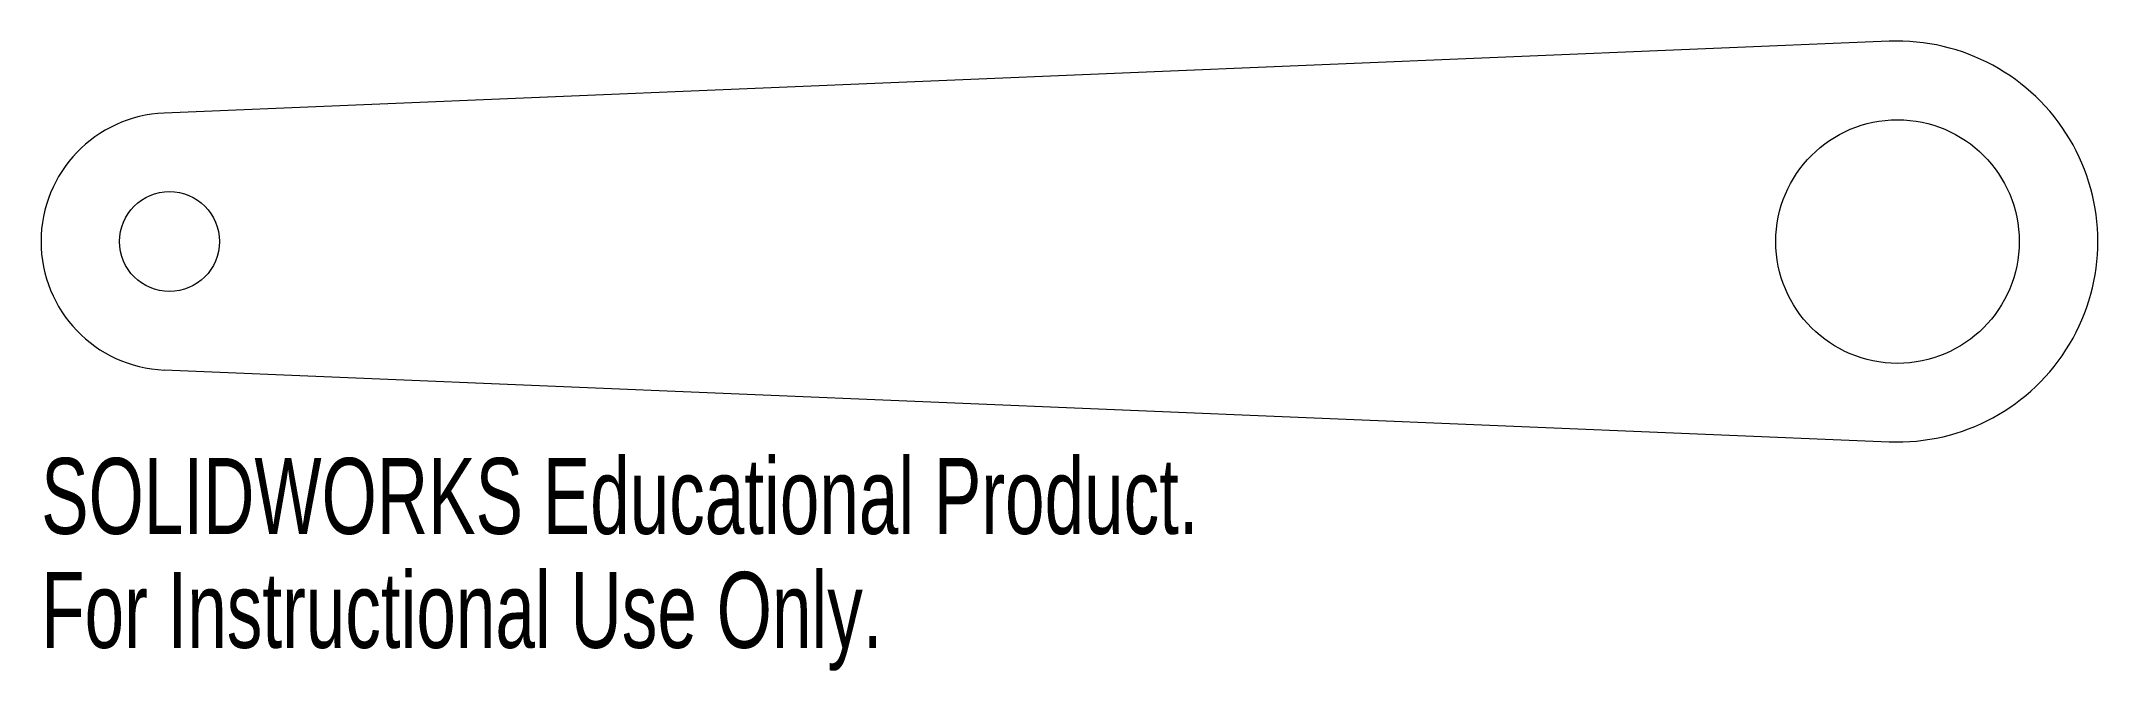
# Model space of a CAD drawing. Header units: millimetres. Extents: x -127 to 4, y -44 to -4.
import ezdxf

# ---------------------------------------------------------------- set-up
doc = ezdxf.new("R2010")
doc.units = ezdxf.units.MM
doc.styles.add('SLDTEXTSTYLE0', font='TXT', dxfattribs={"width": 0.7})

msp = doc.modelspace()

# ---------------------------------------------------------------- linework, layer by layer
at = {"color": 7, "linetype": 'Continuous', "lineweight": 15}
for p, q in [((-9.02, -3.95), (-118.83, -8.52)), ((-118.83, -24.86), (-9.02, -29.43))]:
    msp.add_line(p, q, dxfattribs=at)
for centre, radius in [((-8.49, -16.69), 7.75), ((-118.49, -16.69), 3.18)]:
    msp.add_circle(centre, radius, dxfattribs=at)
for centre, radius, start, end in [((-8.49, -16.69), 12.75, 267.6163, 92.3837), ((-118.49, -16.69), 8.18, 92.3837, 267.6163)]:
    msp.add_arc(centre, radius, start, end, dxfattribs=at)

# ---------------------------------------------------------------- texts
at = {"color": 7, "linetype": 'Continuous', "char_height": 4.8336, "attachment_point": 1, "style": 'SLDTEXTSTYLE0'}
for s, insert in [('SOLIDWORKS Educational Product.', (-126.66, -30.46)), ('For Instructional Use Only.', (-126.66, -37.71))]:
    msp.add_mtext(s, dxfattribs=dict(at, insert=insert))

doc.saveas('drawing.dxf')
